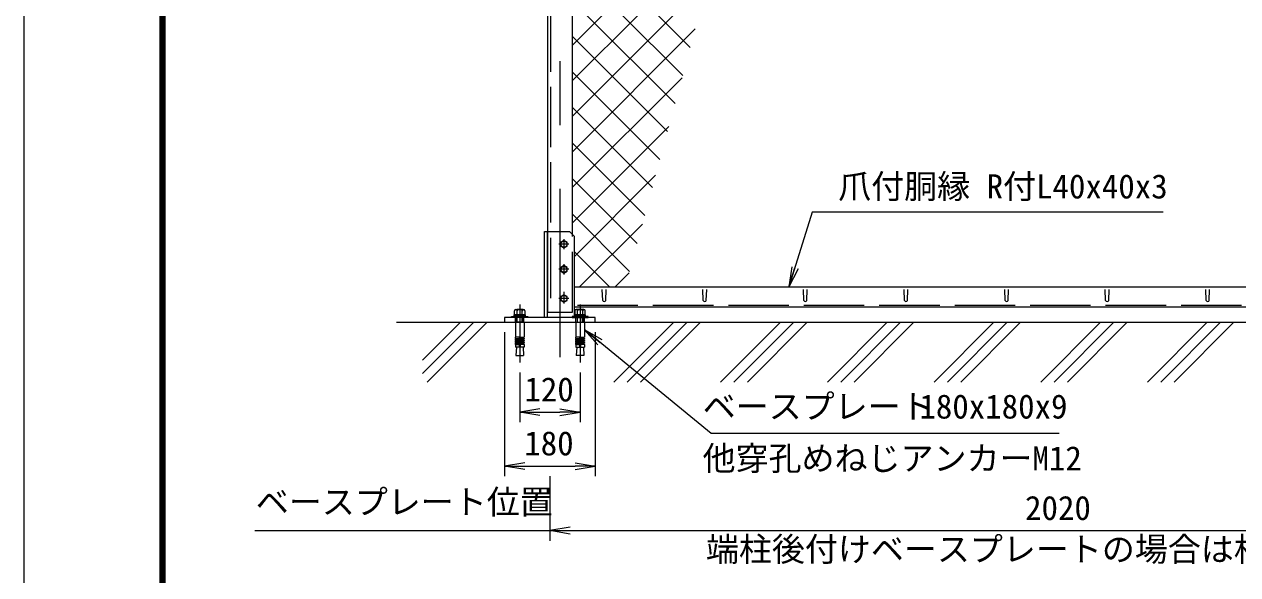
# Model space of a CAD drawing. Units: millimetres, scale not verified. Extents: x -4200 to 4200, y -2970 to 2970.
# Drawn here: x -4200 to -1787, y -286 to 809 of the extents above; entities that cross this region are included whole.
import ezdxf
from ezdxf.enums import TextEntityAlignment as Align

# ---------------------------------------------------------------- set-up
doc = ezdxf.new("R2010")
doc.units = ezdxf.units.MM
doc.header["$LTSCALE"] = 20
doc.linetypes.add('DASHED', pattern=[7.5, 6, -1.5])
doc.linetypes.add('USER1', pattern=[50.8, 31.75, -6.35, 6.35, -6.35])
for name, color, linetype, lineweight in [('0-0_D-STR1', 1, 'Continuous', 18), ('0-1_D-BMK', 2, 'USER1', 13), ('0-2_D-STR-DIM', 7, 'Continuous', 9), ('0-3_D-STR3', 3, 'Continuous', 13), ('0-4_D-STR-TXT', 7, 'Continuous', 9), ('0-5_0', 7, 'Continuous', 9), ('0-6_D-STR2', 7, 'Continuous', 9), ('0-7_D-TTL', 7, 'Continuous', 9), ('0-9_D-BGD', 7, 'Continuous', 9), ('0-A_D-DCR-HCH', 7, 'Continuous', 9)]:
    doc.layers.add(name, color=color, linetype=linetype, lineweight=lineweight)
doc.styles.add('ＭＳ ゴシック', font='')
doc.styles.get('ＭＳ ゴシック').set_extended_font_data('MS Gothic')

# ---------------------------------------------------------------- blocks, each defined once
blk = doc.blocks.new('_Open')
at = {"layer": '0-5_0'}
blk.add_line((-20, 3.33), (0, 0), dxfattribs=at)
blk.add_lwpolyline([(-20, -3.33), (0, 0), (-20, 0)], dxfattribs=at)

msp = doc.modelspace()

# ---------------------------------------------------------------- linework, layer by layer
at = {"layer": '0-0_D-STR1'}
for p, q in [((-3159.97, 2484.29), (-3159.97, 236.45)), ((-3109.97, 390.45), (-3109.97, 2484.29)), ((-3105.97, 286.45), (-1179.97, 286.45)), ((-3049.97, 259.58), (-3050.72, 281.08)), ((-3043.97, 259.58), (-3043.22, 281.08)), ((-2849.97, 259.58), (-2850.72, 281.08)), ((-2843.97, 259.58), (-2843.22, 281.08)), ((-2649.97, 259.58), (-2650.72, 281.08)), ((-2643.97, 259.58), (-2643.22, 281.08)), ((-2449.97, 259.58), (-2450.72, 281.08)), ((-2443.97, 259.58), (-2443.22, 281.08)), ((-2249.97, 259.58), (-2250.72, 281.08)), ((-2243.97, 259.58), (-2243.22, 281.08)), ((-2049.97, 259.58), (-2050.72, 281.08)), ((-2043.97, 259.58), (-2043.22, 281.08)), ((-1849.97, 259.58), (-1850.72, 281.08)), ((-1843.97, 259.58), (-1843.22, 281.08)), ((-1179.97, 246.45), (-3105.97, 246.45))]:
    msp.add_line(p, q, dxfattribs=at)
at = {"layer": '0-0_D-STR1', "linetype": 'DASHED'}
for p, q in [((-3153.97, 2484.29), (-3153.97, 236.45)), ((-3109.97, 236.45), (-3109.97, 390.45)), ((-1179.97, 249.45), (-3105.97, 249.45)), ((-3159.97, 236.45), (-3109.97, 236.45))]:
    msp.add_line(p, q, dxfattribs=at)
at = {"layer": '0-0_D-STR1'}
for centre in [(-3046.97, 260.83), (-2846.97, 260.83), (-2646.97, 260.83), (-2446.97, 260.83), (-2246.97, 260.83), (-2046.97, 260.83), (-1846.97, 260.83)]:
    msp.add_arc(centre, 3.25, 202.61986, 337.38014, dxfattribs=at)
at = {"layer": '0-1_D-BMK'}
for p, q in [((-3134.97, 2513.17), (-3134.97, 146.45)), ((-3116.97, 371.45), (-3136.97, 371.45)), ((-3126.97, 381.45), (-3126.97, 361.45)), ((-3116.97, 321.45), (-3136.97, 321.45)), ((-3126.97, 331.45), (-3126.97, 311.45)), ((-3126.97, 276.45), (-3126.97, 256.45)), ((-3126.97, 273.45), (-3126.97, 253.45)), ((-3214.97, 251.36), (-3214.97, 136.36)), ((-3116.97, 263.45), (-3136.97, 263.45)), ((-3094.97, 251.36), (-3094.97, 136.36))]:
    msp.add_line(p, q, dxfattribs=at)
at = {"layer": '0-2_D-STR-DIM'}
for p, q in [((-3244.97, 196.45), (-3244.97, -89.69)), ((-3064.97, 196.45), (-3064.97, -89.69)), ((-3214.97, 116.36), (-3214.97, 17.49)), ((-3094.97, 116.36), (-3094.97, 17.49)), ((-3174.97, 37.49), (-3134.97, 37.49)), ((-3204.97, -69.69), (-3104.97, -69.69)), ((-3154.97, -89.69), (-3154.97, -218.19)), ((-3741.92, -198.19), (-3154.97, -198.19)), ((-3114.97, -198.19), (-1174.97, -198.19))]:
    msp.add_line(p, q, dxfattribs=at)
msp.add_lwpolyline([(-2142.69, -5.15), (-2834.47, -5.15), (-3084.77, 200.17)], dxfattribs=at)
at = {"layer": '0-3_D-STR3'}
for p, q in [((-3165.97, 225.45), (-3165.97, 396.45)), ((-3159.97, 225.45), (-3159.97, 396.45)), ((-3105.97, 227.75), (-3105.97, 386.45)), ((-3206.32, 216.45), (-3223.62, 216.45)), ((-3103.62, 216.45), (-3086.32, 216.45))]:
    msp.add_line(p, q, dxfattribs=at)
at = {"layer": '0-3_D-STR3', "lineweight": 18}
for p, q in [((-3222.77, 241.55), (-3207.18, 241.55)), ((-3208.97, 241.55), (-3220.97, 241.55)), ((-3087.18, 241.55), (-3102.77, 241.55)), ((-3100.97, 241.55), (-3088.97, 241.55)), ((-3230.97, 225.45), (-3230.97, 227.75)), ((-3230.97, 227.75), (-3198.97, 227.75)), ((-3198.97, 225.45), (-3230.97, 225.45)), ((-3225.72, 230.75), (-3204.22, 230.75)), ((-3225.72, 227.75), (-3225.72, 230.75)), ((-3204.22, 227.75), (-3225.72, 227.75)), ((-3225.37, 230.75), (-3225.37, 239.05)), ((-3204.58, 230.75), (-3225.37, 230.75)), ((-3220.98, 216.45), (-3220.98, 225.45)), ((-3220.17, 230.75), (-3220.17, 239.05)), ((-3219.9, 216.45), (-3219.9, 225.45)), ((-3216.47, 227.75), (-3215.67, 230.75)), ((-3213.47, 230.75), (-3214.28, 227.75)), ((-3210.06, 216.45), (-3210.06, 225.45)), ((-3209.78, 230.75), (-3209.78, 239.05)), ((-3208.98, 225.45), (-3208.98, 216.45)), ((-3204.58, 239.05), (-3204.58, 230.75)), ((-3204.22, 230.75), (-3204.22, 227.75)), ((-3198.97, 227.75), (-3198.97, 225.45)), ((-3110.97, 227.75), (-3110.97, 225.45)), ((-3078.97, 227.75), (-3110.97, 227.75)), ((-3110.97, 225.45), (-3078.97, 225.45)), ((-3084.22, 230.75), (-3105.72, 230.75)), ((-3105.72, 230.75), (-3105.72, 227.75)), ((-3105.72, 227.75), (-3084.22, 227.75)), ((-3105.37, 239.05), (-3105.37, 230.75)), ((-3105.37, 230.75), (-3084.58, 230.75)), ((-3100.97, 225.45), (-3100.97, 216.45)), ((-3100.17, 230.75), (-3100.17, 239.05)), ((-3099.89, 216.45), (-3099.89, 225.45)), ((-3096.47, 230.75), (-3095.67, 227.75)), ((-3093.47, 227.75), (-3094.28, 230.75)), ((-3090.05, 216.45), (-3090.05, 225.45)), ((-3089.78, 230.75), (-3089.78, 239.05)), ((-3088.97, 216.45), (-3088.97, 225.45)), ((-3084.58, 230.75), (-3084.58, 239.05)), ((-3084.22, 227.75), (-3084.22, 230.75)), ((-3078.97, 225.45), (-3078.97, 227.75)), ((-3223.62, 216.45), (-3223.62, 186.42)), ((-3206.32, 216.45), (-3206.32, 186.42)), ((-3103.62, 216.45), (-3103.62, 186.42)), ((-3086.32, 216.45), (-3086.32, 186.42)), ((-3215.97, 186.42), (-3223.62, 186.42)), ((-3223.62, 183.92), (-3223.19, 186.38)), ((-3223.62, 183.92), (-3215.97, 183.92)), ((-3223.62, 183.92), (-3223.62, 182.42)), ((-3223.62, 182.42), (-3215.97, 182.42)), ((-3223.62, 179.92), (-3223.19, 182.38)), ((-3223.62, 179.92), (-3215.97, 179.92)), ((-3223.62, 179.92), (-3223.62, 178.42)), ((-3223.62, 178.42), (-3215.97, 178.42)), ((-3223.62, 175.92), (-3223.19, 178.38)), ((-3223.62, 175.92), (-3215.97, 175.92)), ((-3223.62, 175.92), (-3223.62, 174.42)), ((-3223.62, 174.42), (-3215.97, 174.42)), ((-3223.62, 171.95), (-3223.19, 174.42)), ((-3223.62, 171.95), (-3215.97, 171.95)), ((-3223.62, 171.95), (-3223.62, 166.45)), ((-3215.97, 186.42), (-3215.97, 166.45)), ((-3213.97, 186.42), (-3213.97, 166.45)), ((-3213.97, 186.42), (-3206.32, 186.42)), ((-3206.32, 183.92), (-3213.97, 183.92)), ((-3206.32, 182.42), (-3213.97, 182.42)), ((-3206.32, 179.92), (-3213.97, 179.92)), ((-3206.32, 178.42), (-3213.97, 178.42)), ((-3206.32, 175.92), (-3213.97, 175.92)), ((-3206.32, 174.42), (-3213.97, 174.42)), ((-3206.32, 171.95), (-3213.97, 171.95)), ((-3206.32, 183.92), (-3206.76, 186.38)), ((-3206.32, 179.92), (-3206.76, 182.38)), ((-3206.32, 175.92), (-3206.76, 178.38)), ((-3206.32, 171.95), (-3206.76, 174.42)), ((-3206.32, 183.92), (-3206.32, 182.42)), ((-3206.32, 179.92), (-3206.32, 178.42)), ((-3206.32, 175.92), (-3206.32, 174.42)), ((-3206.32, 171.95), (-3206.32, 166.45)), ((-3095.97, 186.42), (-3103.62, 186.42)), ((-3103.62, 183.92), (-3103.19, 186.38)), ((-3103.62, 183.92), (-3095.97, 183.92)), ((-3103.62, 183.92), (-3103.62, 182.42)), ((-3103.62, 182.42), (-3095.97, 182.42)), ((-3103.62, 179.92), (-3103.19, 182.38)), ((-3103.62, 179.92), (-3095.97, 179.92)), ((-3103.62, 179.92), (-3103.62, 178.42)), ((-3103.62, 178.42), (-3095.97, 178.42)), ((-3103.62, 175.92), (-3103.19, 178.38)), ((-3103.62, 175.92), (-3095.97, 175.92)), ((-3103.62, 175.92), (-3103.62, 174.42)), ((-3103.62, 171.95), (-3103.19, 174.42)), ((-3103.62, 174.42), (-3095.97, 174.42)), ((-3103.62, 171.95), (-3095.97, 171.95)), ((-3103.62, 171.95), (-3103.62, 166.45)), ((-3095.97, 186.42), (-3095.97, 166.45)), ((-3093.97, 186.42), (-3086.32, 186.42)), ((-3093.97, 186.42), (-3093.97, 166.45)), ((-3086.32, 183.92), (-3093.97, 183.92)), ((-3086.32, 182.42), (-3093.97, 182.42)), ((-3086.32, 179.92), (-3093.97, 179.92)), ((-3086.32, 178.42), (-3093.97, 178.42)), ((-3086.32, 175.92), (-3093.97, 175.92)), ((-3086.32, 174.42), (-3093.97, 174.42)), ((-3086.32, 171.95), (-3093.97, 171.95)), ((-3086.32, 183.92), (-3086.76, 186.38)), ((-3086.32, 179.92), (-3086.76, 182.38)), ((-3086.32, 175.92), (-3086.76, 178.38)), ((-3086.32, 171.95), (-3086.76, 174.42)), ((-3086.32, 183.92), (-3086.32, 182.42)), ((-3086.32, 179.92), (-3086.32, 178.42)), ((-3086.32, 175.92), (-3086.32, 174.42)), ((-3086.32, 171.95), (-3086.32, 166.45)), ((-3206.32, 166.45), (-3223.62, 166.45)), ((-3221.64, 166.45), (-3222.55, 150.35)), ((-3222.55, 150.35), (-3207.4, 150.35)), ((-3208.31, 166.45), (-3207.4, 150.35)), ((-3103.62, 166.45), (-3086.32, 166.45)), ((-3101.64, 166.45), (-3102.55, 150.35)), ((-3087.4, 150.35), (-3102.55, 150.35)), ((-3088.31, 166.45), (-3087.4, 150.35))]:
    msp.add_line(p, q, dxfattribs=at)
at = {"layer": '0-3_D-STR3', "linetype": 'DASHED'}
for p, q in [((-3223.47, 216.45), (-3223.47, 225.45)), ((-3206.46, 216.45), (-3206.46, 225.45)), ((-3103.49, 216.45), (-3103.49, 225.45)), ((-3086.47, 216.45), (-3086.47, 225.45))]:
    msp.add_line(p, q, dxfattribs=at)
at = {"layer": '0-3_D-STR3'}
msp.add_lwpolyline([(-3165.97, 396.45), (-3115.97, 396.45), (-3105.97, 386.45)], dxfattribs=at)
for points in [[(-3120.47, 375.21), (-3126.97, 378.96), (-3133.47, 375.21), (-3133.47, 367.7), (-3126.97, 363.95), (-3120.47, 367.7)], [(-3120.47, 325.21), (-3126.97, 328.96), (-3133.47, 325.21), (-3133.47, 317.7), (-3126.97, 313.95), (-3120.47, 317.7)], [(-3120.47, 267.21), (-3126.97, 270.96), (-3133.47, 267.21), (-3133.47, 259.7), (-3126.97, 255.95), (-3120.47, 259.7)], [(-3244.97, 216.45), (-3064.97, 216.45), (-3064.97, 225.45), (-3244.97, 225.45)]]:
    msp.add_lwpolyline(points, close=True, dxfattribs=at)
for centre in [(-3126.97, 371.45), (-3126.97, 321.45), (-3126.97, 263.45)]:
    msp.add_circle(centre, 6.25, dxfattribs=at)
at = {"layer": '0-3_D-STR3', "lineweight": 18}
for centre, radius, start, end in [((-3222.77, 238.95), 2.6, 2.20423, 177.79577), ((-3214.97, 234.9), 6.65, 38.61324, 141.38676), ((-3207.18, 238.95), 2.6, 2.20423, 177.79577), ((-3102.77, 238.95), 2.6, 2.20423, 177.79577), ((-3094.97, 234.9), 6.65, 38.61324, 141.38676), ((-3087.18, 238.95), 2.6, 2.20423, 177.79577), ((-3214.97, 186.42), 1, 0, 180), ((-3094.97, 186.42), 1, 0, 180)]:
    msp.add_arc(centre, radius, start, end, dxfattribs=at)
at = {"layer": '0-4_D-STR-TXT'}
msp.add_lwpolyline([(-1935.85, 435.32), (-2633.73, 435.32), (-2679.09, 288.36)], dxfattribs=at)
at = {"layer": '0-6_D-STR2'}
for p, q in [((-3109.97, 767.37), (-3047.64, 829.7)), ((-3109.97, 696.66), (-2976.93, 829.7)), ((-3109.97, 625.95), (-2906.22, 829.7)), ((-2905.99, 651.11), (-3084.59, 829.7)), ((-2890.92, 706.74), (-3013.88, 829.7)), ((-2875.84, 762.37), (-2943.17, 829.7)), ((-3109.97, 555.24), (-2865.8, 799.42)), ((-2921.07, 595.48), (-3109.97, 784.38)), ((-2936.15, 539.84), (-3109.97, 713.67)), ((-3109.97, 484.53), (-2892.09, 702.42)), ((-2951.23, 484.21), (-3109.97, 642.96)), ((-3109.97, 413.82), (-2918.38, 605.42)), ((-2966.3, 428.58), (-3109.97, 572.25)), ((-3105.97, 347.11), (-2944.67, 508.42)), ((-2981.38, 372.94), (-3109.97, 501.54)), ((-2996.46, 317.31), (-3109.97, 430.83)), ((-3095.92, 286.45), (-2970.96, 411.42)), ((-3036.31, 286.45), (-3105.97, 356.11)), ((-3025.21, 286.45), (-2997.24, 314.42))]:
    msp.add_line(p, q, dxfattribs=at)
at = {"layer": '0-7_D-TTL', "color": 2, "lineweight": 18}
msp.add_lwpolyline([(-4200, 2970), (4200, 2970), (4200, -2970), (-4200, -2970)], close=True, dxfattribs=at)
at = {"layer": '0-7_D-TTL'}
for points in [[(-3930, 2750), (3930, 2750), (3930, -2750), (-3930, -2750)], [(-3927.5, 2747.5), (3927.5, 2747.5), (3927.5, -2747.5), (-3927.5, -2747.5)], [(-3925, 2745), (3925, 2745), (3925, -2745), (-3925, -2745)], [(-3922.5, 2742.5), (3922.5, 2742.5), (3922.5, -2742.5), (-3922.5, -2742.5)], [(-3920, 2740), (3920, 2740), (3920, -2740), (-3920, -2740)]]:
    msp.add_lwpolyline(points, close=True, dxfattribs=at)
at = {"layer": '0-9_D-BGD'}
msp.add_line((-3459.97, 216.45), (-634.97, 216.45), dxfattribs=at)
at = {"layer": '0-A_D-DCR-HCH'}
for p, q in [((-3408.49, 114.22), (-3306.25, 216.45)), ((-3408.49, 140.74), (-3332.77, 216.45)), ((-3398.8, 97.39), (-3279.74, 216.45)), ((-3027.57, 97.39), (-2908.51, 216.45)), ((-3001.05, 97.39), (-2881.99, 216.45)), ((-2974.54, 97.39), (-2855.47, 216.45)), ((-2815.44, 97.39), (-2696.37, 216.45)), ((-2788.92, 97.39), (-2669.86, 216.45)), ((-2762.4, 97.39), (-2643.34, 216.45)), ((-2603.3, 97.39), (-2484.24, 216.45)), ((-2576.79, 97.39), (-2457.73, 216.45)), ((-2550.27, 97.39), (-2431.21, 216.45)), ((-2391.17, 97.39), (-2272.11, 216.45)), ((-2364.66, 97.39), (-2245.59, 216.45)), ((-2338.14, 97.39), (-2219.08, 216.45)), ((-2179.04, 97.39), (-2059.98, 216.45)), ((-2152.52, 97.39), (-2033.46, 216.45)), ((-2126.01, 97.39), (-2006.95, 216.45)), ((-1966.91, 97.39), (-1847.85, 216.45)), ((-1940.39, 97.39), (-1821.33, 216.45)), ((-1913.88, 97.39), (-1794.81, 216.45))]:
    msp.add_line(p, q, dxfattribs=at)

# ---------------------------------------------------------------- block references
at = {"layer": '0-2_D-STR-DIM', "xscale": 2, "yscale": 2}
for p, rotation in [((-3086.32, 201.43), 140.86198), ((-3214.97, 37.49), 180), ((-3244.97, -69.69), 180), ((-3154.97, -198.19), 180)]:
    msp.add_blockref('_Open', p, dxfattribs=dict(at, rotation=rotation))
for p in [(-3094.97, 37.49), (-3064.97, -69.69)]:
    msp.add_blockref('_Open', p, dxfattribs=at)
at = {"layer": '0-4_D-STR-TXT', "xscale": 2, "yscale": 2, "rotation": 252.84683}
msp.add_blockref('_Open', (-2679.68, 286.45), dxfattribs=at)

# ---------------------------------------------------------------- texts
at = {"layer": '0-2_D-STR-DIM', "style": 'ＭＳ ゴシック'}
for s, p in [('120', (-3205.62, 44.24)), ('180', (-3205.9, -62.94)), ('2020', (-2210.22, -191.44))]:
    msp.add_text(s, height=48.09, dxfattribs=at).set_placement(p, align=Align.BOTTOM_LEFT)
at = {"layer": '0-4_D-STR-TXT', "style": 'ＭＳ ゴシック'}
for s, p in [('爪付胴縁 R付L40x40x3', (-2581.79, 447.91)), ('ベースプレート', (-2851.16, 10.25)), (' 180x180x9', (-2452.99, 10.25)), ('他穿孔めねじアンカーM12', (-2851.4, -92.76)), ('ベースプレート位置', (-3739.6, -179.49)), ('端柱後付けベースプレートの場合は柱間隔+20mm', (-2844.72, -273.46))]:
    msp.add_text(s, height=48.09, dxfattribs=at).set_placement(p, align=Align.BOTTOM_LEFT)

doc.saveas('drawing.dxf')
